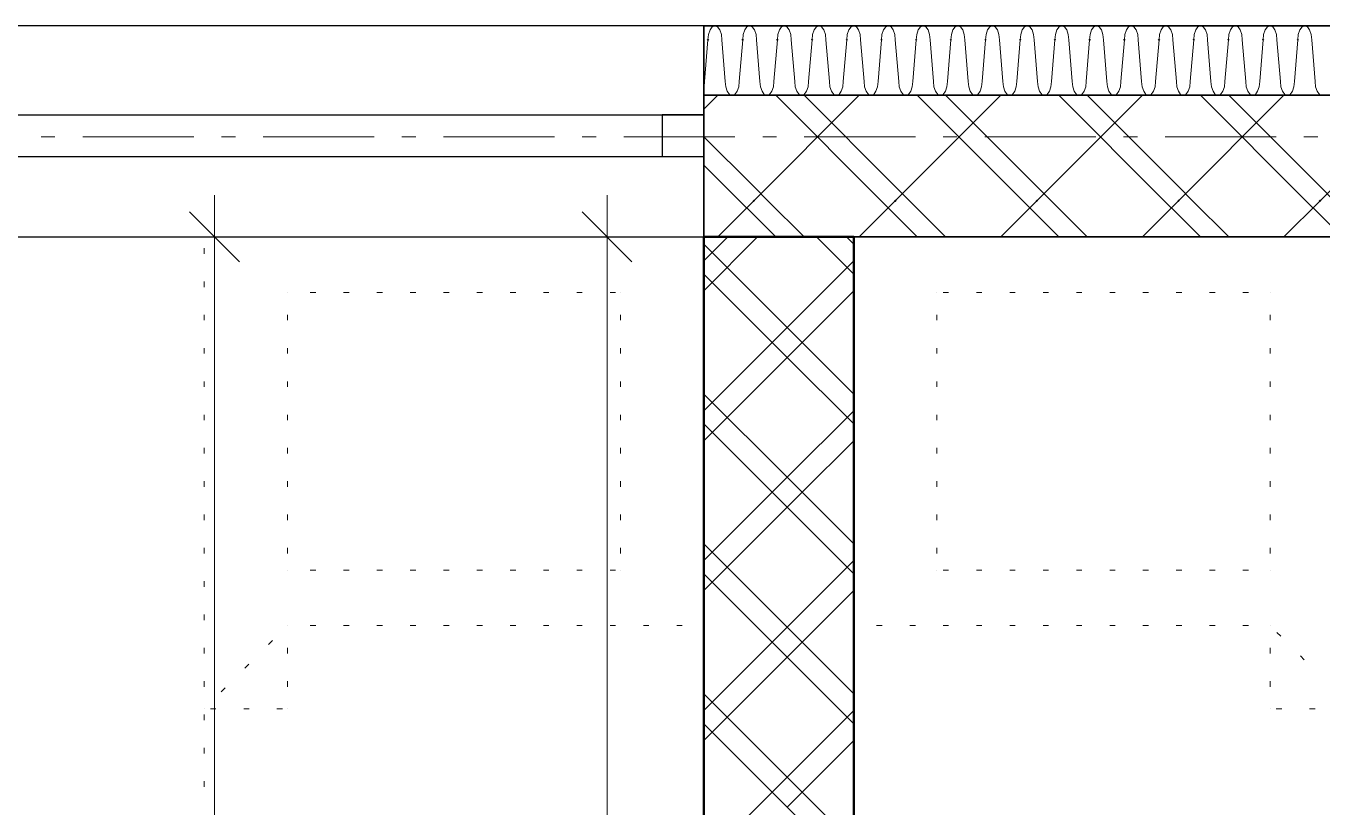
# Model space of a CAD drawing. Header units: millimetres. Extents: x 0 to 594, y 0 to 420.
# Drawn here: x 488.66 to 512.59, y 309.53 to 323.95 of the extents above; entities that cross this region are included whole.
import ezdxf

# ---------------------------------------------------------------- set-up
doc = ezdxf.new("R2010")
doc.units = ezdxf.units.MM
doc.header["$LTSCALE"] = 8
for name, color, linetype in [('PDF_Koty delkove', 7, 'Continuous'), ('PDF_Nabytek', 7, 'Continuous'), ('PDF_Okna', 7, 'Continuous'), ('PDF_Osy hlavni', 7, 'Continuous'), ('PDF_Steny akusticke', 7, 'Continuous'), ('PDF_Steny sendvic', 7, 'Continuous')]:
    doc.layers.add(name, color=color, linetype=linetype)

msp = doc.modelspace()

# ---------------------------------------------------------------- linework, layer by layer
at = {"layer": 'PDF_Koty delkove', "lineweight": 18}
for points in [[(492.14, 320.055), (492.14, 320.824)], [(499.39, 320.824), (499.39, 320.055), (499.39, 264.398), (499.39, 261.631), (499.39, 240.465), (499.39, 238.312), (499.39, 237.543)], [(492.601, 319.594), (491.679, 320.516)], [(499.851, 319.594), (498.928, 320.516)], [(492.909, 320.055), (492.14, 320.055), (491.371, 320.055)], [(492.14, 233.7), (492.14, 238.312), (492.14, 240.465), (492.14, 262.912), (492.14, 264.398), (492.14, 278.236), (492.14, 320.055)], [(500.158, 320.055), (499.39, 320.055), (498.621, 320.055)]]:
    msp.add_lwpolyline(points, dxfattribs=at)
at = {"layer": 'PDF_Nabytek', "lineweight": 13}
for points in [[(491.952, 320.055), (491.952, 320.055)], [(491.952, 320.055), (491.952, 320.055)], [(492.168, 320.055), (492.066, 320.055)], [(492.783, 320.055), (492.681, 320.055)], [(493.398, 320.055), (493.296, 320.055)], [(494.013, 320.055), (493.911, 320.055)], [(494.628, 320.055), (494.526, 320.055)], [(495.243, 320.055), (495.141, 320.055)], [(495.858, 320.055), (495.756, 320.055)], [(496.473, 320.055), (496.371, 320.055)], [(497.088, 320.055), (496.986, 320.055)], [(497.703, 320.055), (497.601, 320.055)], [(498.318, 320.055), (498.216, 320.055)], [(498.933, 320.055), (498.831, 320.055)], [(499.548, 320.055), (499.446, 320.055)], [(500.163, 320.055), (500.061, 320.055)], [(500.778, 320.055), (500.676, 320.055)], [(501.177, 320.055), (501.177, 320.055)], [(501.177, 320.055), (501.177, 320.055)], [(503.945, 320.055), (503.945, 320.055)], [(503.945, 320.055), (503.945, 320.055)], [(504.468, 320.055), (504.366, 320.055)], [(505.083, 320.055), (504.981, 320.055)], [(505.698, 320.055), (505.596, 320.055)], [(506.313, 320.055), (506.211, 320.055)], [(506.928, 320.055), (506.826, 320.055)], [(507.543, 320.055), (507.441, 320.055)], [(508.158, 320.055), (508.056, 320.055)], [(508.773, 320.055), (508.671, 320.055)], [(509.388, 320.055), (509.286, 320.055)], [(510.003, 320.055), (509.901, 320.055)], [(510.618, 320.055), (510.516, 320.055)], [(511.233, 320.055), (511.131, 320.055)], [(511.848, 320.055), (511.746, 320.055)], [(512.463, 320.055), (512.361, 320.055)], [(491.952, 319.745), (491.952, 319.848)], [(501.177, 319.745), (501.177, 319.848)], [(503.945, 319.745), (503.945, 319.848)], [(491.952, 319.13), (491.952, 319.233)], [(493.49, 319.03), (493.49, 319.03)], [(493.49, 319.03), (493.49, 319.03)], [(494.013, 319.03), (493.911, 319.03)], [(494.628, 319.03), (494.526, 319.03)], [(495.243, 319.03), (495.141, 319.03)], [(495.858, 319.03), (495.756, 319.03)], [(496.473, 319.03), (496.371, 319.03)], [(497.088, 319.03), (496.986, 319.03)], [(497.703, 319.03), (497.601, 319.03)], [(498.318, 319.03), (498.216, 319.03)], [(498.933, 319.03), (498.831, 319.03)], [(499.548, 319.03), (499.446, 319.03)], [(499.64, 319.03), (499.64, 319.03)], [(499.64, 319.03), (499.64, 319.03)], [(501.177, 319.13), (501.177, 319.233)], [(503.945, 319.13), (503.945, 319.233)], [(505.482, 319.03), (505.482, 319.03)], [(505.482, 319.03), (505.482, 319.03)], [(505.698, 319.03), (505.596, 319.03)], [(506.313, 319.03), (506.211, 319.03)], [(506.928, 319.03), (506.826, 319.03)], [(507.543, 319.03), (507.441, 319.03)], [(508.158, 319.03), (508.056, 319.03)], [(508.773, 319.03), (508.671, 319.03)], [(509.388, 319.03), (509.286, 319.03)], [(510.003, 319.03), (509.901, 319.03)], [(510.618, 319.03), (510.516, 319.03)], [(511.233, 319.03), (511.131, 319.03)], [(511.632, 319.03), (511.632, 319.03)], [(511.632, 319.03), (511.632, 319.03)], [(491.952, 318.515), (491.952, 318.618)], [(493.49, 318.515), (493.49, 318.618)], [(499.64, 318.515), (499.64, 318.618)], [(501.177, 318.515), (501.177, 318.618)], [(503.945, 318.515), (503.945, 318.618)], [(505.482, 318.515), (505.482, 318.618)], [(511.632, 318.515), (511.632, 318.618)], [(491.952, 317.9), (491.952, 318.003)], [(493.49, 317.9), (493.49, 318.003)], [(499.64, 317.9), (499.64, 318.003)], [(501.177, 317.9), (501.177, 318.003)], [(503.945, 317.9), (503.945, 318.003)], [(505.482, 317.9), (505.482, 318.003)], [(511.632, 317.9), (511.632, 318.003)], [(491.952, 317.285), (491.952, 317.388)], [(493.49, 317.285), (493.49, 317.388)], [(499.64, 317.285), (499.64, 317.388)], [(501.177, 317.285), (501.177, 317.388)], [(503.945, 317.285), (503.945, 317.388)], [(505.482, 317.285), (505.482, 317.388)], [(511.632, 317.285), (511.632, 317.388)], [(491.952, 316.67), (491.952, 316.773)], [(493.49, 316.67), (493.49, 316.773)], [(499.64, 316.67), (499.64, 316.773)], [(501.177, 316.67), (501.177, 316.773)], [(503.945, 316.67), (503.945, 316.773)], [(505.482, 316.67), (505.482, 316.773)], [(511.632, 316.67), (511.632, 316.773)], [(491.952, 316.055), (491.952, 316.158)], [(493.49, 316.055), (493.49, 316.158)], [(499.64, 316.055), (499.64, 316.158)], [(501.177, 316.055), (501.177, 316.158)], [(503.945, 316.055), (503.945, 316.158)], [(505.482, 316.055), (505.482, 316.158)], [(511.632, 316.055), (511.632, 316.158)], [(491.952, 315.44), (491.952, 315.543)], [(493.49, 315.44), (493.49, 315.543)], [(499.64, 315.44), (499.64, 315.543)], [(501.177, 315.44), (501.177, 315.543)], [(503.945, 315.44), (503.945, 315.543)], [(505.482, 315.44), (505.482, 315.543)], [(511.632, 315.44), (511.632, 315.543)], [(491.952, 314.825), (491.952, 314.928)], [(493.49, 314.825), (493.49, 314.928)], [(499.64, 314.825), (499.64, 314.928)], [(501.177, 314.825), (501.177, 314.928)], [(503.945, 314.825), (503.945, 314.928)], [(505.482, 314.825), (505.482, 314.928)], [(511.632, 314.825), (511.632, 314.928)], [(491.952, 314.21), (491.952, 314.313)], [(493.49, 314.21), (493.49, 314.313)], [(499.64, 314.21), (499.64, 314.313)], [(501.177, 314.21), (501.177, 314.313)], [(503.945, 314.21), (503.945, 314.313)], [(505.482, 314.21), (505.482, 314.313)], [(511.632, 314.21), (511.632, 314.313)], [(493.49, 313.905), (493.49, 313.905)], [(493.49, 313.905), (493.49, 313.905)], [(494.013, 313.905), (493.911, 313.905)], [(494.628, 313.905), (494.526, 313.905)], [(495.243, 313.905), (495.141, 313.905)], [(495.858, 313.905), (495.756, 313.905)], [(496.473, 313.905), (496.371, 313.905)], [(497.088, 313.905), (496.986, 313.905)], [(497.703, 313.905), (497.601, 313.905)], [(498.318, 313.905), (498.216, 313.905)], [(498.933, 313.905), (498.831, 313.905)], [(499.548, 313.905), (499.446, 313.905)], [(499.64, 313.905), (499.64, 313.905)], [(499.64, 313.905), (499.64, 313.905)], [(505.482, 313.905), (505.482, 313.905)], [(505.482, 313.905), (505.482, 313.905)], [(505.698, 313.905), (505.596, 313.905)], [(506.313, 313.905), (506.211, 313.905)], [(506.928, 313.905), (506.826, 313.905)], [(507.543, 313.905), (507.441, 313.905)], [(508.158, 313.905), (508.056, 313.905)], [(508.773, 313.905), (508.671, 313.905)], [(509.388, 313.905), (509.286, 313.905)], [(510.003, 313.905), (509.901, 313.905)], [(510.618, 313.905), (510.516, 313.905)], [(511.233, 313.905), (511.131, 313.905)], [(511.632, 313.905), (511.632, 313.905)], [(511.632, 313.905), (511.632, 313.905)], [(491.952, 313.595), (491.952, 313.698)], [(501.177, 313.595), (501.177, 313.698)], [(503.945, 313.595), (503.945, 313.698)], [(491.952, 312.98), (491.952, 313.083)], [(501.177, 312.98), (501.177, 313.083)], [(503.945, 312.98), (503.945, 313.083)], [(493.49, 312.88), (493.49, 312.88)], [(493.49, 312.88), (493.49, 312.88)], [(493.49, 312.88), (493.49, 312.88)], [(494.013, 312.88), (493.911, 312.88)], [(494.628, 312.88), (494.526, 312.88)], [(495.243, 312.88), (495.141, 312.88)], [(495.858, 312.88), (495.756, 312.88)], [(496.473, 312.88), (496.371, 312.88)], [(497.088, 312.88), (496.986, 312.88)], [(497.703, 312.88), (497.601, 312.88)], [(498.318, 312.88), (498.216, 312.88)], [(498.933, 312.88), (498.831, 312.88)], [(499.548, 312.88), (499.446, 312.88)], [(500.163, 312.88), (500.061, 312.88)], [(500.778, 312.88), (500.676, 312.88)], [(501.177, 312.88), (501.177, 312.88)], [(503.945, 312.88), (503.945, 312.88)], [(504.468, 312.88), (504.366, 312.88)], [(505.083, 312.88), (504.981, 312.88)], [(505.698, 312.88), (505.596, 312.88)], [(506.313, 312.88), (506.211, 312.88)], [(506.928, 312.88), (506.826, 312.88)], [(507.543, 312.88), (507.441, 312.88)], [(508.158, 312.88), (508.056, 312.88)], [(508.773, 312.88), (508.671, 312.88)], [(509.388, 312.88), (509.286, 312.88)], [(510.003, 312.88), (509.901, 312.88)], [(510.618, 312.88), (510.516, 312.88)], [(511.233, 312.88), (511.131, 312.88)], [(511.632, 312.88), (511.632, 312.88)], [(511.632, 312.88), (511.632, 312.88)], [(511.632, 312.88), (511.632, 312.88)], [(493.138, 312.529), (493.211, 312.601)], [(511.83, 312.682), (511.758, 312.754)], [(491.952, 312.365), (491.952, 312.468)], [(493.49, 312.365), (493.49, 312.468)], [(501.177, 312.365), (501.177, 312.468)], [(503.945, 312.365), (503.945, 312.468)], [(511.632, 312.365), (511.632, 312.468)], [(492.703, 312.094), (492.776, 312.166)], [(512.265, 312.247), (512.193, 312.32)], [(491.952, 311.75), (491.952, 311.853)], [(493.49, 311.75), (493.49, 311.853)], [(501.177, 311.75), (501.177, 311.853)], [(503.945, 311.75), (503.945, 311.853)], [(511.632, 311.75), (511.632, 311.853)], [(492.268, 311.659), (492.341, 311.731)], [(491.952, 311.343), (491.952, 311.343)], [(491.952, 311.343), (491.952, 311.343)], [(491.952, 311.135), (491.952, 311.238)], [(492.168, 311.343), (492.066, 311.343)], [(492.783, 311.343), (492.681, 311.343)], [(493.398, 311.343), (493.296, 311.343)], [(493.49, 311.343), (493.49, 311.343)], [(493.49, 311.343), (493.49, 311.343)], [(501.177, 311.135), (501.177, 311.238)], [(503.945, 311.135), (503.945, 311.238)], [(511.632, 311.343), (511.632, 311.343)], [(511.632, 311.343), (511.632, 311.343)], [(511.848, 311.343), (511.746, 311.343)], [(512.463, 311.343), (512.361, 311.343)], [(491.952, 310.52), (491.952, 310.623)], [(501.177, 310.52), (501.177, 310.623)], [(503.945, 310.52), (503.945, 310.623)], [(491.952, 309.905), (491.952, 310.008)], [(501.177, 309.905), (501.177, 310.008)], [(503.945, 309.905), (503.945, 310.008)]]:
    msp.add_lwpolyline(points, dxfattribs=at)
at = {"layer": 'PDF_Okna', "lineweight": 25}
for points in [[(501.178, 323.95), (486.828, 323.95)], [(486.828, 322.31), (501.178, 322.31)], [(486.828, 321.541), (501.178, 321.541)], [(486.828, 320.055), (501.177, 320.055)]]:
    msp.add_lwpolyline(points, dxfattribs=at)
msp.add_lwpolyline([(501.178, 322.31), (500.409, 322.31), (500.409, 321.541), (501.178, 321.541)], close=True, dxfattribs=at)
at = {"layer": 'PDF_Osy hlavni', "lineweight": 18}
for points in [[(489.196, 321.9), (488.94, 321.9)], [(491.758, 321.9), (489.708, 321.9)], [(492.527, 321.9), (492.271, 321.9)], [(495.089, 321.9), (493.039, 321.9)], [(495.858, 321.9), (495.602, 321.9)], [(498.421, 321.9), (496.371, 321.9)], [(499.189, 321.9), (498.933, 321.9)], [(501.752, 321.9), (499.702, 321.9)], [(502.521, 321.9), (502.264, 321.9)], [(505.083, 321.9), (503.033, 321.9)], [(505.852, 321.9), (505.596, 321.9)], [(508.414, 321.9), (506.364, 321.9)], [(509.183, 321.9), (508.927, 321.9)], [(511.746, 321.9), (509.696, 321.9)], [(512.514, 321.9), (512.258, 321.9)]]:
    msp.add_lwpolyline(points, dxfattribs=at)
at = {"layer": 'PDF_Steny akusticke', "lineweight": 9}
for points in [[(501.177, 319.614), (501.618, 320.055)], [(501.177, 319.061), (502.171, 320.055)], [(503.945, 319.368), (503.258, 320.055)], [(503.945, 319.922), (503.811, 320.055)], [(502.715, 318.384), (501.177, 319.922)], [(502.715, 318.384), (503.945, 319.614)], [(502.438, 318.108), (501.177, 319.368)], [(502.991, 318.108), (503.945, 319.061)], [(502.438, 318.108), (502.715, 318.384)], [(502.715, 317.831), (502.991, 318.108), (502.715, 318.384)], [(501.177, 316.847), (502.438, 318.108)], [(503.945, 316.601), (502.715, 317.831), (502.438, 318.108)], [(503.945, 317.154), (502.991, 318.108)], [(501.177, 316.293), (502.715, 317.831)], [(502.715, 315.617), (501.177, 317.154)], [(502.715, 315.617), (503.945, 316.847)], [(502.438, 315.34), (501.177, 316.601)], [(502.991, 315.34), (503.945, 316.293)], [(502.438, 315.34), (502.715, 315.617)], [(502.991, 315.34), (502.715, 315.617)], [(501.177, 314.08), (502.438, 315.34)], [(503.945, 313.834), (502.715, 315.063), (502.438, 315.34)], [(502.715, 315.063), (502.991, 315.34)], [(503.945, 314.387), (502.991, 315.34)], [(501.177, 313.526), (502.715, 315.063)], [(502.715, 312.85), (501.177, 314.387)], [(502.715, 312.85), (503.945, 314.08)], [(502.438, 312.573), (501.177, 313.834)], [(502.991, 312.573), (503.945, 313.526)], [(502.438, 312.573), (502.715, 312.85)], [(502.991, 312.573), (502.715, 312.85)], [(501.177, 311.312), (502.438, 312.573)], [(502.715, 312.296), (502.438, 312.573)], [(502.715, 312.296), (502.991, 312.573)], [(503.945, 311.62), (502.991, 312.573)], [(501.177, 310.759), (502.715, 312.296)], [(503.945, 311.066), (502.715, 312.296)], [(502.715, 310.082), (501.177, 311.62)], [(502.991, 309.805), (502.715, 310.082), (503.945, 311.312)], [(502.438, 309.805), (501.177, 311.066)], [(502.991, 309.805), (503.945, 310.759)], [(502.438, 309.805), (502.715, 310.082)], [(501.177, 308.545), (502.438, 309.805)], [(503.945, 308.299), (502.715, 309.529), (502.438, 309.805)], [(502.715, 309.529), (502.991, 309.805)], [(503.945, 308.852), (502.991, 309.805)]]:
    msp.add_lwpolyline(points, dxfattribs=at)
at = {"layer": 'PDF_Steny akusticke', "lineweight": 50}
msp.add_lwpolyline([(503.945, 264.398), (503.945, 320.055), (501.178, 320.055), (501.177, 320.055), (501.177, 264.398)], dxfattribs=at)
at = {"layer": 'PDF_Steny sendvic', "lineweight": 35}
for points in [[(514.707, 323.95), (501.178, 323.95)], [(501.178, 322.669), (501.178, 323.95)], [(514.707, 322.669), (501.178, 322.669), (514.707, 322.669), (514.707, 322.31), (514.707, 321.541), (514.707, 320.055), (503.945, 320.055), (501.178, 320.055), (501.178, 321.541), (501.178, 322.31), (501.178, 322.669)]]:
    msp.add_lwpolyline(points, dxfattribs=at)
at = {"layer": 'PDF_Steny sendvic', "lineweight": 9}
for points in [[(501.382, 323.95), (501.333, 323.931), (501.292, 323.875), (501.264, 323.792), (501.254, 323.694)], [(501.51, 323.694), (501.501, 323.792), (501.473, 323.875), (501.431, 323.931), (501.382, 323.95)], [(502.023, 323.95), (501.974, 323.931), (501.932, 323.875), (501.904, 323.792), (501.895, 323.694)], [(502.151, 323.694), (502.141, 323.792), (502.113, 323.875), (502.072, 323.931), (502.023, 323.95)], [(502.663, 323.95), (502.614, 323.931), (502.573, 323.875), (502.545, 323.792), (502.535, 323.694)], [(502.792, 323.694), (502.782, 323.792), (502.754, 323.875), (502.713, 323.931), (502.663, 323.95)], [(503.304, 323.95), (503.255, 323.931), (503.213, 323.875), (503.186, 323.792), (503.176, 323.694)], [(503.432, 323.694), (503.422, 323.792), (503.395, 323.875), (503.353, 323.931), (503.304, 323.95)], [(503.945, 323.95), (503.896, 323.931), (503.854, 323.875), (503.826, 323.792), (503.817, 323.694)], [(504.073, 323.694), (504.063, 323.792), (504.035, 323.875), (503.994, 323.931), (503.945, 323.95)], [(504.585, 323.95), (504.536, 323.931), (504.495, 323.875), (504.467, 323.792), (504.457, 323.694)], [(504.713, 323.694), (504.704, 323.792), (504.676, 323.875), (504.634, 323.931), (504.585, 323.95)], [(505.226, 323.95), (505.177, 323.931), (505.135, 323.875), (505.108, 323.792), (505.098, 323.694)], [(505.354, 323.694), (505.344, 323.792), (505.317, 323.875), (505.275, 323.931), (505.226, 323.95)], [(505.867, 323.95), (505.818, 323.931), (505.776, 323.875), (505.748, 323.792), (505.738, 323.694)], [(505.995, 323.694), (505.985, 323.792), (505.957, 323.875), (505.916, 323.931), (505.867, 323.95)], [(506.507, 323.95), (506.458, 323.931), (506.417, 323.875), (506.389, 323.792), (506.379, 323.694)], [(506.635, 323.694), (506.626, 323.792), (506.598, 323.875), (506.556, 323.931), (506.507, 323.95)], [(507.148, 323.95), (507.099, 323.931), (507.057, 323.875), (507.029, 323.792), (507.02, 323.694)], [(507.276, 323.694), (507.266, 323.792), (507.238, 323.875), (507.197, 323.931), (507.148, 323.95)], [(507.788, 323.95), (507.739, 323.931), (507.698, 323.875), (507.67, 323.792), (507.66, 323.694)], [(507.917, 323.694), (507.907, 323.792), (507.879, 323.875), (507.837, 323.931), (507.788, 323.95)], [(508.429, 323.95), (508.38, 323.931), (508.338, 323.875), (508.311, 323.792), (508.301, 323.694)], [(508.547, 323.792), (508.52, 323.875), (508.478, 323.931), (508.429, 323.95)], [(509.07, 323.95), (509.021, 323.931), (508.979, 323.875), (508.951, 323.792), (508.942, 323.694)], [(509.198, 323.694), (509.188, 323.792), (509.16, 323.875), (509.119, 323.931), (509.07, 323.95)], [(509.71, 323.95), (509.661, 323.931), (509.62, 323.875), (509.592, 323.792), (509.582, 323.694)], [(509.838, 323.694), (509.829, 323.792), (509.801, 323.875), (509.759, 323.931), (509.71, 323.95)], [(510.351, 323.95), (510.302, 323.931), (510.26, 323.875), (510.233, 323.792), (510.223, 323.694)], [(510.479, 323.694), (510.469, 323.792), (510.442, 323.875), (510.4, 323.931), (510.351, 323.95)], [(510.992, 323.95), (510.942, 323.931), (510.901, 323.875), (510.873, 323.792), (510.863, 323.694)], [(511.12, 323.694), (511.11, 323.792), (511.082, 323.875), (511.041, 323.931), (510.992, 323.95)], [(511.583, 323.931), (511.542, 323.875), (511.514, 323.792), (511.504, 323.694)], [(511.632, 323.95), (511.583, 323.931)], [(511.76, 323.694), (511.751, 323.792), (511.723, 323.875), (511.681, 323.931), (511.632, 323.95)], [(512.401, 323.694), (512.391, 323.792), (512.363, 323.875), (512.322, 323.931), (512.273, 323.95), (512.224, 323.931), (512.182, 323.875), (512.154, 323.792), (512.145, 323.694)], [(501.191, 322.925), (501.254, 323.694)], [(501.51, 323.694), (501.574, 322.925)], [(501.831, 322.925), (501.895, 323.694)], [(502.151, 323.694), (502.214, 322.925)], [(502.472, 322.925), (502.535, 323.694)], [(502.792, 323.694), (502.855, 322.925)], [(503.113, 322.925), (503.176, 323.694)], [(503.432, 323.694), (503.496, 322.925)], [(503.753, 322.925), (503.817, 323.694)], [(504.073, 323.694), (504.136, 322.925)], [(504.394, 322.925), (504.457, 323.694)], [(504.713, 323.694), (504.777, 322.925)], [(505.034, 322.925), (505.098, 323.694)], [(505.354, 323.694), (505.417, 322.925)], [(505.675, 322.925), (505.738, 323.694)], [(505.995, 323.694), (506.058, 322.925)], [(506.316, 322.925), (506.379, 323.694)], [(506.635, 323.694), (506.699, 322.925)], [(506.956, 322.925), (507.02, 323.694)], [(507.276, 323.694), (507.339, 322.925)], [(507.597, 322.925), (507.66, 323.694)], [(507.917, 323.694), (507.98, 322.925)], [(508.238, 322.925), (508.301, 323.694)], [(508.557, 323.694), (508.547, 323.792)], [(508.557, 323.694), (508.621, 322.925)], [(508.878, 322.925), (508.942, 323.694)], [(509.198, 323.694), (509.261, 322.925)], [(509.519, 322.925), (509.582, 323.694)], [(509.838, 323.694), (509.902, 322.925)], [(510.159, 322.925), (510.223, 323.694)], [(510.479, 323.694), (510.542, 322.925)], [(510.8, 322.925), (510.863, 323.694)], [(511.12, 323.694), (511.183, 322.925)], [(511.441, 322.925), (511.504, 323.694)], [(511.76, 323.694), (511.824, 322.925)], [(512.081, 322.925), (512.145, 323.694)], [(512.401, 323.694), (512.464, 322.925)], [(501.178, 322.817), (501.181, 322.827), (501.191, 322.925)], [(501.191, 322.925), (501.191, 322.925)], [(501.574, 322.925), (501.584, 322.827), (501.611, 322.743), (501.653, 322.687), (501.689, 322.669)], [(501.716, 322.669), (501.752, 322.687), (501.794, 322.743), (501.822, 322.827), (501.831, 322.925)], [(501.831, 322.925), (501.831, 322.925)], [(502.214, 322.925), (502.224, 322.827), (502.252, 322.743), (502.294, 322.687), (502.33, 322.669)], [(502.357, 322.669), (502.392, 322.687), (502.434, 322.743), (502.462, 322.827), (502.472, 322.925)], [(502.472, 322.925), (502.472, 322.925)], [(502.855, 322.925), (502.865, 322.827), (502.893, 322.743), (502.935, 322.687), (502.97, 322.669)], [(502.997, 322.669), (503.033, 322.687), (503.075, 322.743), (503.103, 322.827), (503.113, 322.925)], [(503.113, 322.925), (503.113, 322.925)], [(503.496, 322.925), (503.505, 322.827), (503.533, 322.743), (503.575, 322.687), (503.611, 322.669)], [(503.638, 322.669), (503.674, 322.687), (503.715, 322.743), (503.743, 322.827), (503.753, 322.925)], [(503.753, 322.925), (503.753, 322.925)], [(504.136, 322.925), (504.146, 322.827), (504.174, 322.743), (504.216, 322.687), (504.252, 322.669)], [(504.278, 322.669), (504.314, 322.687), (504.356, 322.743), (504.384, 322.827), (504.394, 322.925)], [(504.394, 322.925), (504.394, 322.925)], [(504.777, 322.925), (504.787, 322.827), (504.815, 322.743), (504.856, 322.687), (504.892, 322.669)], [(504.919, 322.669), (504.955, 322.687), (504.997, 322.743), (505.025, 322.827), (505.034, 322.925)], [(505.034, 322.925), (505.034, 322.925)], [(505.417, 322.925), (505.427, 322.827), (505.455, 322.743)], [(505.56, 322.669), (505.596, 322.687), (505.637, 322.743), (505.665, 322.827), (505.675, 322.925)], [(505.675, 322.925), (505.675, 322.925)], [(506.058, 322.925), (506.068, 322.827), (506.096, 322.743), (506.138, 322.687), (506.173, 322.669)], [(506.2, 322.669), (506.236, 322.687), (506.278, 322.743), (506.306, 322.827), (506.316, 322.925)], [(506.316, 322.925), (506.316, 322.925)], [(506.699, 322.925), (506.709, 322.827), (506.736, 322.743), (506.778, 322.687), (506.814, 322.669)], [(506.841, 322.669), (506.877, 322.687), (506.919, 322.743), (506.946, 322.827), (506.956, 322.925)], [(506.956, 322.925), (506.956, 322.925)], [(507.339, 322.925), (507.349, 322.827), (507.377, 322.743), (507.419, 322.687), (507.455, 322.669)], [(507.482, 322.669), (507.517, 322.687), (507.559, 322.743), (507.587, 322.827), (507.597, 322.925)], [(507.597, 322.925), (507.597, 322.925)], [(507.98, 322.925), (507.99, 322.827), (508.018, 322.743), (508.059, 322.687), (508.095, 322.669)], [(508.158, 322.687), (508.2, 322.743), (508.228, 322.827), (508.238, 322.925)], [(508.238, 322.925), (508.238, 322.925)], [(508.621, 322.925), (508.63, 322.827), (508.658, 322.743), (508.7, 322.687), (508.736, 322.669)], [(508.763, 322.669), (508.799, 322.687), (508.84, 322.743), (508.868, 322.827), (508.878, 322.925)], [(508.878, 322.925), (508.878, 322.925)], [(509.261, 322.925), (509.271, 322.827), (509.299, 322.743), (509.341, 322.687), (509.377, 322.669)], [(509.403, 322.669), (509.439, 322.687), (509.481, 322.743), (509.509, 322.827), (509.519, 322.925)], [(509.519, 322.925), (509.519, 322.925)], [(509.902, 322.925), (509.912, 322.827), (509.94, 322.743), (509.981, 322.687), (510.017, 322.669)], [(510.044, 322.669), (510.08, 322.687), (510.122, 322.743), (510.15, 322.827), (510.159, 322.925)], [(510.159, 322.925), (510.159, 322.925)], [(510.542, 322.925), (510.552, 322.827), (510.58, 322.743), (510.622, 322.687), (510.658, 322.669)], [(510.685, 322.669), (510.72, 322.687), (510.762, 322.743), (510.79, 322.827), (510.8, 322.925)], [(510.8, 322.925), (510.8, 322.925)], [(511.183, 322.925), (511.193, 322.827), (511.221, 322.743), (511.263, 322.687), (511.298, 322.669)], [(511.325, 322.669), (511.361, 322.687), (511.403, 322.743), (511.431, 322.827), (511.441, 322.925)], [(511.441, 322.925), (511.441, 322.925)], [(511.824, 322.925), (511.833, 322.827), (511.861, 322.743), (511.903, 322.687), (511.939, 322.669)], [(511.966, 322.669), (512.002, 322.687), (512.044, 322.743), (512.071, 322.827), (512.081, 322.925)], [(512.081, 322.925), (512.081, 322.925)], [(512.464, 322.925), (512.474, 322.827), (512.502, 322.743), (512.544, 322.687), (512.58, 322.669)], [(501.178, 322.413), (501.433, 322.669)], [(501.433, 320.055), (502.1, 320.721), (504.047, 322.669)], [(504.452, 320.721), (502.505, 322.669)], [(505.641, 320.055), (504.975, 320.721), (504.713, 320.983), (503.027, 322.669)], [(504.047, 320.055), (504.713, 320.721), (506.661, 322.669)], [(507.732, 320.055), (507.327, 320.46), (507.066, 320.721), (505.118, 322.669)], [(505.455, 322.743), (505.497, 322.687), (505.533, 322.669)], [(508.255, 320.055), (507.589, 320.721), (507.327, 320.983), (505.641, 322.669)], [(506.661, 320.055), (507.327, 320.721), (509.275, 322.669)], [(510.346, 320.055), (509.941, 320.46), (509.68, 320.721), (507.732, 322.669)], [(508.122, 322.669), (508.158, 322.687)], [(510.869, 320.055), (510.202, 320.721), (509.941, 320.983), (508.255, 322.669)], [(509.275, 320.055), (509.941, 320.721), (511.888, 322.669)], [(512.96, 320.055), (512.555, 320.46), (512.293, 320.721), (510.346, 322.669)], [(513.482, 320.055), (512.816, 320.721), (512.555, 320.983), (510.869, 322.669)], [(511.888, 320.055), (512.555, 320.721), (514.502, 322.669)], [(503.027, 320.055), (502.361, 320.721), (502.1, 320.983), (501.178, 321.905)], [(501.838, 320.721), (501.178, 321.382)], [(502.1, 320.46), (501.838, 320.721)], [(505.118, 320.055), (504.713, 320.46), (504.452, 320.721)], [(502.505, 320.055), (502.1, 320.46)]]:
    msp.add_lwpolyline(points, dxfattribs=at)
at = {"layer": 'PDF_Steny sendvic', "lineweight": 9, "transparency": 33554559}
for points in [[(501.254, 323.671), (501.231, 323.694), (501.277, 323.694), (501.254, 323.717)], [(501.895, 323.671), (501.872, 323.694), (501.918, 323.694), (501.895, 323.717)], [(502.535, 323.671), (502.512, 323.694), (502.558, 323.694), (502.535, 323.717)], [(503.176, 323.671), (503.153, 323.694), (503.199, 323.694), (503.176, 323.717)], [(503.817, 323.671), (503.794, 323.694), (503.84, 323.694), (503.817, 323.717)], [(504.457, 323.671), (504.434, 323.694), (504.48, 323.694), (504.457, 323.717)], [(505.098, 323.671), (505.075, 323.694), (505.121, 323.694), (505.098, 323.717)], [(505.738, 323.671), (505.715, 323.694), (505.762, 323.694), (505.738, 323.717)], [(506.379, 323.671), (506.356, 323.694), (506.402, 323.694), (506.379, 323.717)], [(507.02, 323.671), (506.997, 323.694), (507.043, 323.694), (507.02, 323.717)], [(507.66, 323.671), (507.637, 323.694), (507.683, 323.694), (507.66, 323.717)], [(508.301, 323.671), (508.278, 323.694), (508.324, 323.694), (508.301, 323.717)], [(508.942, 323.671), (508.918, 323.694), (508.965, 323.694), (508.942, 323.717)], [(509.582, 323.671), (509.559, 323.694), (509.605, 323.694), (509.582, 323.717)], [(510.223, 323.671), (510.2, 323.694), (510.246, 323.694), (510.223, 323.717)], [(510.863, 323.671), (510.84, 323.694), (510.886, 323.694), (510.863, 323.717)], [(511.504, 323.671), (511.481, 323.694), (511.527, 323.694), (511.504, 323.717)], [(512.145, 323.671), (512.122, 323.694), (512.168, 323.694), (512.145, 323.717)], [(502.1, 320.698), (502.077, 320.721), (502.123, 320.721), (502.1, 320.745)], [(504.713, 320.698), (504.69, 320.721), (504.737, 320.721), (504.713, 320.745)], [(507.327, 320.698), (507.304, 320.721), (507.35, 320.721), (507.327, 320.745)], [(509.941, 320.698), (509.918, 320.721), (509.964, 320.721), (509.941, 320.745)], [(512.555, 320.698), (512.532, 320.721), (512.578, 320.721), (512.555, 320.745)]]:
    msp.add_solid(points, dxfattribs=at)

doc.saveas('drawing.dxf')
